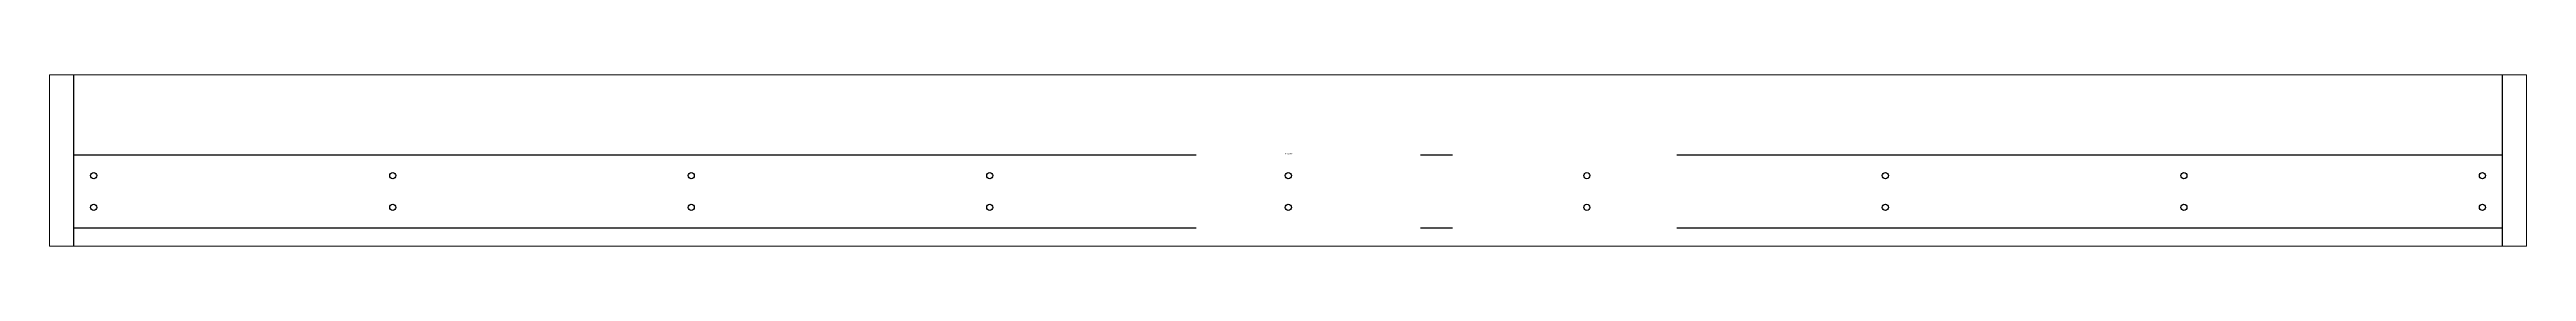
# Paper-space layout 'Layout1' of a CAD drawing. Header units: millimetres. Extents: x 0 to 257, y 89 to 106.
# The model-space entities are those that its viewports show. They can reach past a viewport. Long polylines and large blocks are cut down to what shows.
import ezdxf

# ---------------------------------------------------------------- set-up
doc = ezdxf.new("R2010")
doc.units = ezdxf.units.MM
doc.header["$LTSCALE"] = 25
doc.linetypes.add('DASHDOT', pattern=[1, 0.7, -0.14, 0.02, -0.14])
for name, color, linetype in [('3_Pezzi', 7, 'Continuous'), ('5_Bulloni', 7, 'Continuous'), ('98_Cartiglio', 7, 'Continuous')]:
    doc.layers.add(name, color=color, linetype=linetype)
doc.styles.add('SHX_Style', font='MONOTXT')

msp = doc.modelspace()

# ---------------------------------------------------------------- linework, layer by layer
at = {"layer": '3_Pezzi', "color": 3, "linetype": 'Continuous'}
for p, q in [((0, 9.6), (0, 150.1)), ((0, 150.1), (4189.3, 150.1)), ((4189.3, 150.1), (4189.3, 9.6)), ((0, -116.8), (0, 9.6)), ((4189.3, 9.6), (4189.3, -116.8)), ((0, -150.1), (0, -116.8)), ((4189.3, -116.8), (4189.3, -150.1)), ((4189.3, -150.1), (0, -150.1))]:
    msp.add_line(p, q, dxfattribs=at)
at = {"layer": '5_Bulloni', "color": 2, "linetype": 'Continuous'}
for centre in [(34.3, -26.2), (550.2, -26.2), (1065.2, -26.2), (1580.2, -26.2), (2095.2, -26.2), (2610.2, -26.2), (3125.2, -26.2), (3640.2, -26.2), (4155.2, -26.2), (34.3, -81.1), (550.2, -81.1), (1065.2, -81.1), (1580.2, -81.1), (2095.2, -81.1), (2610.2, -81.1), (3125.2, -81.1), (3640.2, -81.1), (4155.2, -81.1)]:
    msp.add_circle(centre, 5.25, dxfattribs=at)
at = {"layer": '98_Cartiglio', "color": 1, "linetype": 'DASHDOT', "ltscale": 0.4}
for p, q in [((1, 9.6), (4188.3, 9.6)), ((1, -116.8), (4188.3, -116.8))]:
    msp.add_line(p, q, dxfattribs=at)

# ---------------------------------------------------------------- texts
at = {"layer": '98_Cartiglio', "color": 2, "linetype": 'Continuous', "style": 'SHX_Style', "width": 0.8}
msp.add_text('Ang=90°', height=2.5, dxfattribs=at).set_placement((2089.6, 10.6))

psp = doc.layouts.get("Layout1")

# ---------------------------------------------------------------- viewports
at = {"layer": '0'}
psp.add_viewport(center=(128.5, 97.5), size=(257, 17.8646), view_center_point=(2094.67, 0), view_height=297.03451, dxfattribs=at)

doc.saveas('drawing.dxf')
